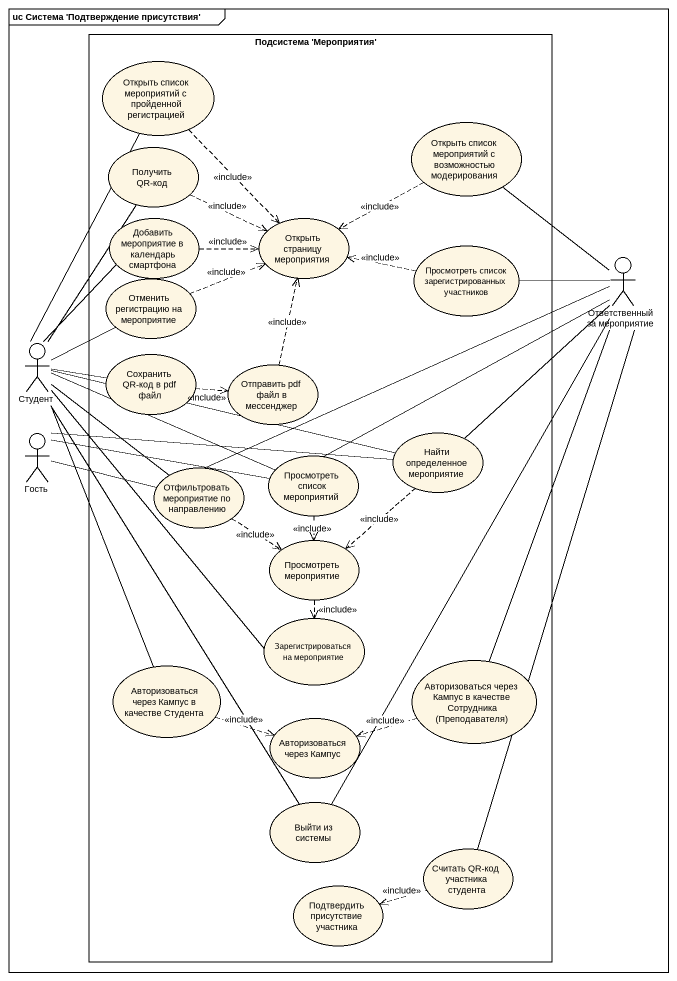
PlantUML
@startuml
mainframe uc Система 'Подтверждение присутствия'
rectangle "Подсистема 'Мероприятия'" as Подсистема_Мероприятия {
  usecase "Открыть список мероприятий с пройденной регистрацией" as Открыть_список_мероприятий
  usecase "Получить QR-код" as Получить_QR_код
  usecase "Открыть список мероприятий с возможностью модерирования" as Открыть_список_мероприятий_2
  usecase "Добавить мероприятие в календарь смартфона" as Добавить_мероприятие_в
  usecase "Открыть страницу мероприятия" as Открыть_страницу_мероприятия
  usecase "Просмотреть список зарегистрированных участников" as Просмотреть_список
  usecase "Отменить регистрацию на мероприятие" as Отменить_регистрацию_на
  usecase "Сохранить QR-код в pdf файл" as Сохранить_QR_код_в_pdf_файл
  usecase "Отправить pdf файл в мессенджер" as Отправить_pdf_файл_в
  usecase "Просмотреть список мероприятий" as Просмотреть_список_2
  usecase "Найти определенное мероприятие" as Найти_определенное
  usecase "Отфильтровать мероприятие по направлению" as Отфильтровать_мероприятие
  usecase "Просмотреть мероприятие" as Просмотреть_мероприятие
  usecase "Зарегистрироваться на мероприятие" as Зарегистрироваться_на
  usecase "Авторизоваться через Кампус в качестве Студента" as Авторизоваться_через_Кампус
  usecase "Авторизоваться через Кампус в качестве Сотрудника (Преподавателя)" as Авторизоваться_через_Кампус_2
  usecase "Авторизоваться через Кампус" as Авторизоваться_через_Кампус_3
  usecase "Выйти из системы" as Выйти_из_системы
  usecase "Считать QR-код участника студента" as Считать_QR_код_участника
  usecase "Подтвердить присутствие участника" as Подтвердить_присутствие
}
actor "Ответственный за мероприятие" as Ответственный_за_мероприятие
actor Студент
actor Гость
Открыть_список_мероприятий ..> Открыть_страницу_мероприятия : <<include>>
Получить_QR_код .right.> Открыть_страницу_мероприятия : <<include>>
Открыть_список_мероприятий_2 .left.> Открыть_страницу_мероприятия : <<include>>
Добавить_мероприятие_в .right.> Открыть_страницу_мероприятия : <<include>>
Просмотреть_список .left.> Открыть_страницу_мероприятия : <<include>>
Ответственный_за_мероприятие -up- Открыть_список_мероприятий_2
Ответственный_за_мероприятие -left- Просмотреть_список
Ответственный_за_мероприятие -- Просмотреть_список_2
Ответственный_за_мероприятие -- Найти_определенное
Ответственный_за_мероприятие -left- Отфильтровать_мероприятие
Ответственный_за_мероприятие -- Авторизоваться_через_Кампус_2
Ответственный_за_мероприятие -- Выйти_из_системы
Ответственный_за_мероприятие -- Считать_QR_код_участника
Отменить_регистрацию_на .right.> Открыть_страницу_мероприятия : <<include>>
Студент -up- Открыть_список_мероприятий
Студент -up- Получить_QR_код
Студент -up- Добавить_мероприятие_в
Студент -up- Отменить_регистрацию_на
Студент -right- Сохранить_QR_код_в_pdf_файл
Студент -right- Просмотреть_список_2
Студент -right- Найти_определенное
Студент -- Отфильтровать_мероприятие
Студент -- Зарегистрироваться_на
Студент -- Авторизоваться_через_Кампус
Студент -- Выйти_из_системы
Сохранить_QR_код_в_pdf_файл .right.> Отправить_pdf_файл_в : <<include>>
Отправить_pdf_файл_в .up.> Открыть_страницу_мероприятия : <<include>>
Гость -right- Просмотреть_список_2
Гость -right- Найти_определенное
Гость -right- Отфильтровать_мероприятие
Просмотреть_список_2 ..> Просмотреть_мероприятие : <<include>>
Найти_определенное ..> Просмотреть_мероприятие : <<include>>
Отфильтровать_мероприятие ..> Просмотреть_мероприятие : <<include>>
Просмотреть_мероприятие ..> Зарегистрироваться_на : <<include>>
Авторизоваться_через_Кампус .right.> Авторизоваться_через_Кампус_3 : <<include>>
Авторизоваться_через_Кампус_2 .left.> Авторизоваться_через_Кампус_3 : <<include>>
Считать_QR_код_участника .left.> Подтвердить_присутствие : <<include>>
@enduml
